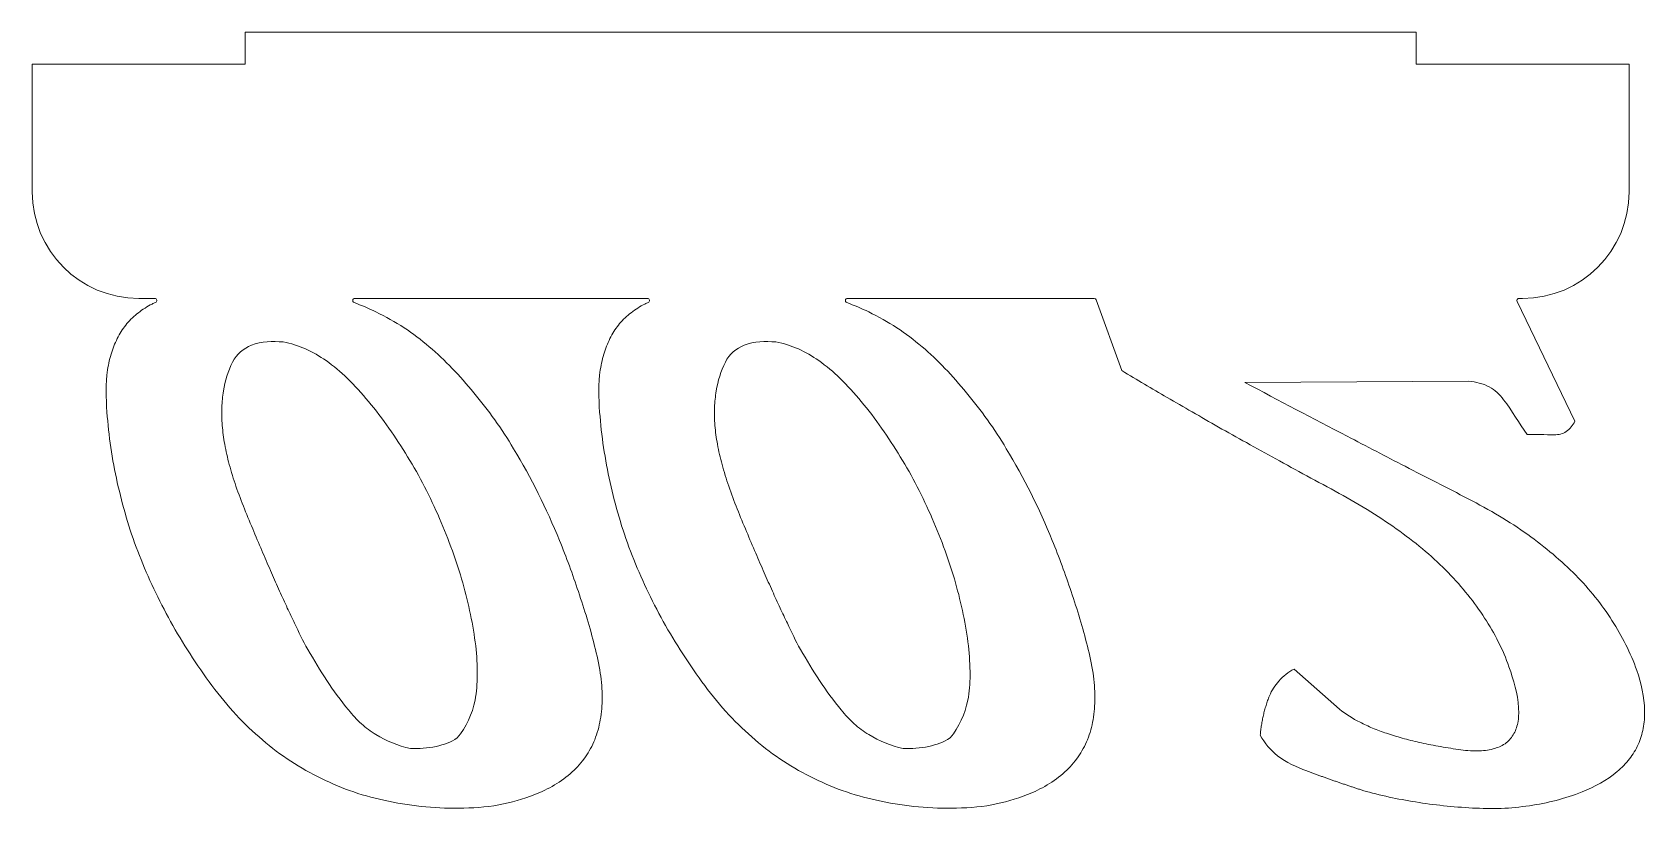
# Model space of a CAD drawing. Header units: millimetres. Extents: x 0 to 151, y -70 to 3.
import ezdxf

# ---------------------------------------------------------------- set-up
doc = ezdxf.new("R2010")
doc.units = ezdxf.units.MM

msp = doc.modelspace()

# ---------------------------------------------------------------- linework, layer by layer
at = {"color": 7, "linetype": 'Continuous', "lineweight": 15}
for p, q in [((20, 0), (20, 3)), ((20, 3), (130, 3)), ((130, 3), (130, 0)), ((0, -12), (0, 0)), ((0, 0), (20, 0)), ((130, 0), (150, 0)), ((150, 0), (150, -12)), ((11.5, -22), (10, -22)), ((57.78, -22), (30.3, -22)), ((99.75, -22), (76.58, -22)), ((102.36, -28.79), (99.94, -22.13)), ((139.49, -22.29), (144.92, -33.54)), ((140, -22), (139.67, -22)), ((134.95, -29.78), (113.92, -29.9)), ((118.53, -56.82), (122.81, -60.59))]:
    msp.add_line(p, q, dxfattribs=at)
for centre, radius, start, end in [((10, -12), 10, 180, 270), ((140, -12), 10, 270, 0), ((11.5, -22.2), 0.2, 293.6268, 90), ((30.3, -22.2), 0.2, 90, 249.0554), ((57.78, -22.2), 0.2, 293.6268, 90), ((76.58, -22.2), 0.2, 90, 249.0554), ((99.75, -22.2), 0.2, 19.9955, 90), ((139.67, -22.2), 0.2, 90, 205.7587)]:
    msp.add_arc(centre, radius, start, end, dxfattribs=at)
for points, knots in [([(7.02, -32.68), (6.93, -31.36), (6.86, -29.44), (7.41, -27.08), (8.02, -25.61), (8.85, -24.33), (9.96, -23.31), (10.9, -22.69), (11.47, -22.43), (11.58, -22.38)], [0.5080436, 0.5080436, 0.5080436, 0.5080436, 0.6562444, 0.7198902, 0.7783681, 0.8335557, 0.888724, 0.9457438, 0.9589232, 0.9589232, 0.9589232, 0.9589232]), ([(30.23, -22.39), (30.93, -22.65), (32.54, -23.35), (34.95, -24.69), (37.33, -26.5), (39.5, -28.57), (42.25, -31.69), (44.12, -34.26), (45.21, -36.12)], [0.0455264, 0.0455264, 0.0455264, 0.0455264, 0.1352808, 0.2562711, 0.3745104, 0.4927343, 0.6149883, 0.8728479, 0.8728479, 0.8728479, 0.8728479]), ([(53.3, -32.68), (53.21, -31.36), (53.14, -29.44), (53.7, -27.08), (54.3, -25.61), (55.13, -24.33), (56.24, -23.31), (57.19, -22.69), (57.76, -22.43), (57.86, -22.38)], [0.5080436, 0.5080436, 0.5080436, 0.5080436, 0.6562444, 0.7198902, 0.7783681, 0.8335557, 0.888724, 0.9457438, 0.9589232, 0.9589232, 0.9589232, 0.9589232]), ([(76.51, -22.39), (77.21, -22.65), (78.83, -23.35), (81.23, -24.69), (83.62, -26.5), (85.79, -28.57), (88.53, -31.69), (90.4, -34.26), (91.5, -36.12)], [0.0455264, 0.0455264, 0.0455264, 0.0455264, 0.1352808, 0.2562711, 0.3745104, 0.4927343, 0.6149883, 0.8728479, 0.8728479, 0.8728479, 0.8728479]), ([(18.82, -27.99), (19.18, -27.24), (20.68, -26.04), (22.59, -26.02), (23.57, -26.09)], [0, 0, 0, 0, 0.446154, 1, 1, 1, 1]), ([(23.57, -26.09), (25.03, -26.36), (27.19, -27.38), (29.72, -29.55), (31.67, -31.71), (33.54, -34.19), (35.3, -36.87), (36.89, -39.69), (38.28, -42.65), (39.48, -45.67), (40.47, -48.68), (41.19, -51.67), (41.7, -54.56), (41.86, -57.26), (41.66, -60.29), (40.79, -62.28), (39.93, -63.29)], [0, 0, 0, 0, 0.099523, 0.157976, 0.224341, 0.295662, 0.367825, 0.440561, 0.514606, 0.588508, 0.65979, 0.72866, 0.796042, 0.857776, 0.911265, 1, 1, 1, 1]), ([(65.11, -27.99), (65.47, -27.24), (66.97, -26.04), (68.88, -26.02), (69.86, -26.09)], [0, 0, 0, 0, 0.446154, 1, 1, 1, 1]), ([(69.86, -26.09), (71.32, -26.36), (73.47, -27.38), (76, -29.55), (77.96, -31.71), (79.82, -34.19), (81.58, -36.87), (83.17, -39.69), (84.57, -42.65), (85.77, -45.67), (86.76, -48.68), (87.48, -51.67), (87.98, -54.56), (88.15, -57.26), (87.95, -60.29), (87.07, -62.28), (86.22, -63.29)], [0, 0, 0, 0, 0.099523, 0.157976, 0.224341, 0.295662, 0.367825, 0.440561, 0.514606, 0.588508, 0.65979, 0.72866, 0.796042, 0.857776, 0.911265, 1, 1, 1, 1]), ([(25.88, -54.98), (25.42, -54.18), (24.82, -52.87), (23.93, -51.05), (23.22, -49.46), (22.45, -47.75), (21.65, -45.88), (20.8, -43.88), (19.93, -41.79), (19.13, -39.7), (18.5, -37.67), (18.06, -35.76), (17.82, -33.97), (17.77, -32.29), (17.97, -30.26), (18.39, -28.84), (18.82, -27.99)], [0, 0, 0, 0, 0.095871, 0.150957, 0.21155, 0.277044, 0.347448, 0.42366, 0.503899, 0.583776, 0.657815, 0.725493, 0.787949, 0.846481, 0.90051, 1, 1, 1, 1]), ([(72.16, -54.98), (71.71, -54.18), (71.11, -52.87), (70.22, -51.05), (69.51, -49.46), (68.74, -47.75), (67.94, -45.88), (67.08, -43.88), (66.21, -41.79), (65.42, -39.7), (64.79, -37.67), (64.35, -35.76), (64.1, -33.97), (64.06, -32.29), (64.26, -30.26), (64.68, -28.84), (65.11, -27.99)], [0, 0, 0, 0, 0.095871, 0.150957, 0.21155, 0.277044, 0.347448, 0.42366, 0.503899, 0.583776, 0.657815, 0.725493, 0.787949, 0.846481, 0.90051, 1, 1, 1, 1]), ([(138.72, -56.62), (138.16, -55), (136.95, -52.67), (134.88, -49.8), (133.02, -47.71), (130.87, -45.7), (128.43, -43.82), (125.72, -41.99), (122.78, -40.3), (119.76, -38.71), (116.86, -37.1), (114.1, -35.58), (111.47, -34.12), (109, -32.68), (105.96, -30.95), (103.77, -29.64), (102.36, -28.79)], [0, 0, 0, 0, 0.109927, 0.16712, 0.226931, 0.289331, 0.355138, 0.424699, 0.498686, 0.572747, 0.643838, 0.711194, 0.775383, 0.836614, 0.894475, 1, 1, 1, 1]), ([(113.92, -29.9), (117.1, -31.61), (122.13, -34.21), (129.11, -37.87), (133.92, -40.3), (137.79, -42.38), (140.46, -44.12), (142.85, -45.99), (145, -47.94), (146.85, -50.02), (148.93, -52.93), (150.15, -55.3), (150.72, -56.95)], [0, 0, 0, 0, 0.23168, 0.363016, 0.505367, 0.576974, 0.644863, 0.70945, 0.771236, 0.830414, 0.887904, 1, 1, 1, 1]), ([(140.42, -34.79), (139.66, -33.72), (138.87, -32.3), (137.64, -30.81), (136.58, -30.07), (135.61, -29.84), (134.95, -29.78)], [0, 0, 0, 0, 0.50769, 0.625404, 0.742768, 1, 1, 1, 1]), ([(40.07, -69.89), (37.7, -69.92), (34.22, -69.54), (29.8, -68.32), (26.77, -66.97), (23.89, -65.32), (21.24, -63.23), (18.77, -60.82), (16.57, -58.03), (14.56, -55.06), (12.76, -52.02), (11.22, -48.91), (9.86, -45.78), (8.8, -42.57), (7.67, -38.23), (7.18, -34.91), (7.02, -32.68)], [0, 0, 0, 0, 0.129275, 0.190441, 0.250316, 0.310546, 0.37152, 0.434042, 0.499465, 0.565421, 0.629989, 0.692968, 0.754949, 0.816619, 0.877754, 1, 1, 1, 1]), ([(86.36, -69.89), (83.99, -69.92), (80.51, -69.54), (76.09, -68.32), (73.05, -66.97), (70.17, -65.32), (67.53, -63.23), (65.06, -60.82), (62.86, -58.03), (60.85, -55.06), (59.04, -52.02), (57.51, -48.91), (56.15, -45.78), (55.09, -42.57), (53.96, -38.23), (53.47, -34.91), (53.3, -32.68)], [0, 0, 0, 0, 0.129275, 0.190441, 0.250316, 0.310546, 0.37152, 0.434042, 0.499465, 0.565421, 0.629989, 0.692968, 0.754949, 0.816619, 0.877754, 1, 1, 1, 1]), ([(144.92, -33.54), (144.72, -33.91), (144.34, -34.44), (143.57, -34.79), (142.31, -34.84), (141.27, -34.75), (140.42, -34.79)], [0, 0, 0, 0, 0.256574, 0.371759, 0.493175, 1, 1, 1, 1]), ([(45.21, -36.12), (46.88, -38.87), (49.07, -43.3), (51.37, -49.6), (52.65, -53.77), (53.4, -57.11), (53.6, -59.44), (53.43, -61.55), (52.92, -63.46), (52.01, -65.13), (50.27, -67.11), (48.47, -68.11), (47.2, -68.62)], [0, 0, 0, 0, 0.261485, 0.400419, 0.545219, 0.615549, 0.678234, 0.734584, 0.787407, 0.837418, 0.888094, 1, 1, 1, 1]), ([(91.5, -36.12), (93.16, -38.87), (95.36, -43.3), (97.66, -49.6), (98.94, -53.77), (99.69, -57.11), (99.88, -59.44), (99.72, -61.55), (99.2, -63.46), (98.29, -65.13), (96.55, -67.11), (94.76, -68.11), (93.49, -68.62)], [0, 0, 0, 0, 0.261485, 0.400419, 0.545219, 0.615549, 0.678234, 0.734584, 0.787407, 0.837418, 0.888094, 1, 1, 1, 1]), ([(35.52, -64.28), (34.37, -64.04), (32.75, -63.37), (30.86, -61.99), (28.56, -59.41), (27.02, -56.96), (25.88, -54.98)], [0, 0, 0, 0, 0.25259, 0.375811, 0.50377, 1, 1, 1, 1]), ([(81.8, -64.28), (80.66, -64.04), (79.04, -63.37), (77.15, -61.99), (74.84, -59.41), (73.31, -56.96), (72.16, -54.98)], [0, 0, 0, 0, 0.25259, 0.375811, 0.50377, 1, 1, 1, 1]), ([(116.22, -59.34), (116.43, -58.83), (117.07, -57.84), (118, -57.12), (118.53, -56.82)], [0, 0, 0, 0, 0.474312, 1, 1, 1, 1]), ([(122.81, -60.59), (123.39, -61.09), (124.42, -61.69), (125.93, -62.4), (127.26, -62.88), (128.73, -63.33), (130.34, -63.75), (132.1, -64.08), (133.92, -64.39), (135.66, -64.58), (137.16, -64.4), (138.37, -63.93), (139.19, -63.03), (139.63, -61.83), (139.68, -59.61), (139.15, -57.86), (138.72, -56.62)], [0, 0, 0, 0, 0.094571, 0.148226, 0.206935, 0.270505, 0.339098, 0.413473, 0.493939, 0.568706, 0.63002, 0.680457, 0.726902, 0.776413, 0.836466, 1, 1, 1, 1]), ([(150.72, -56.95), (151.15, -58.17), (151.57, -60), (151.39, -62.39), (150.92, -63.94), (150.07, -65.32), (148.41, -67.01), (146.76, -67.89), (145.58, -68.37)], [0, 0, 0, 0, 0.273241, 0.390734, 0.501842, 0.613121, 0.730031, 1, 1, 1, 1]), ([(39.93, -63.29), (39.33, -63.7), (37.87, -64.2), (36.33, -64.33), (35.52, -64.28)], [0, 0, 0, 0, 0.469699, 1, 1, 1, 1]), ([(86.22, -63.29), (85.62, -63.7), (84.15, -64.2), (82.61, -64.33), (81.8, -64.28)], [0, 0, 0, 0, 0.469699, 1, 1, 1, 1]), ([(119.72, -66.39), (118.77, -66.02), (117.01, -65.25), (115.74, -63.79), (115.36, -63.03)], [0, 0, 0, 0, 0.54898, 1, 1, 1, 1]), ([(47.2, -68.62), (46.11, -69.03), (43.77, -69.74), (41.33, -69.88), (40.07, -69.89)], [0, 0, 0, 0, 0.480115, 1, 1, 1, 1]), ([(93.49, -68.62), (92.4, -69.03), (90.06, -69.74), (87.62, -69.88), (86.36, -69.89)], [0, 0, 0, 0, 0.480115, 1, 1, 1, 1]), ([(145.58, -68.37), (143.99, -69), (141.46, -69.62), (137.98, -69.97), (135.28, -69.9), (132.59, -69.69), (129.14, -69.22), (126.62, -68.7), (125, -68.23)], [0, 0, 0, 0, 0.244709, 0.371438, 0.501335, 0.631624, 0.75796, 1, 1, 1, 1])]:
    msp.add_open_spline(points, degree=3, knots=knots, dxfattribs=at)
for points in [[(115.36, -63.03), (115.51, -61.12), (116.22, -59.34)], [(125, -68.23), (122.34, -67.37), (119.72, -66.39)]]:
    msp.add_open_spline(points, degree=2, dxfattribs=at)

doc.saveas('drawing.dxf')
